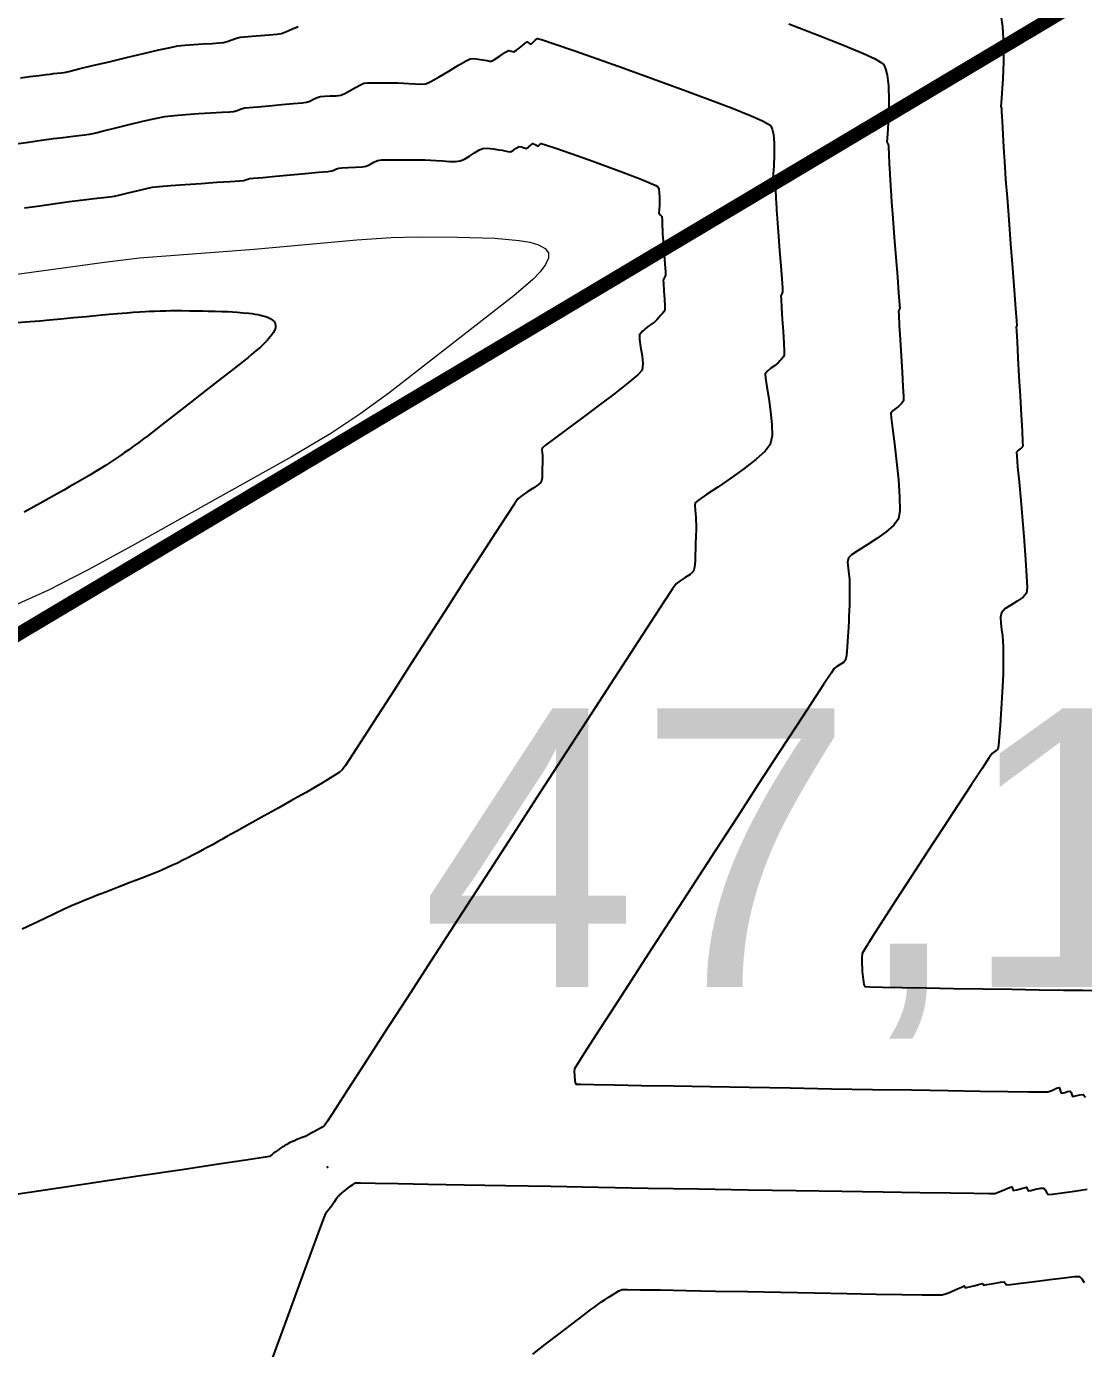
# Model space of a CAD drawing. Extents: x 27 to 849, y 0 to 853.
# Drawn here: x 252.1 to 329.2, y 643.6 to 740.1 of the extents above; entities that cross this region are included whole.
import ezdxf
from ezdxf.enums import TextEntityAlignment as Align

# ---------------------------------------------------------------- set-up
doc = ezdxf.new("R2010")
doc.units = 0
doc.header["$LTSCALE"] = 2
for name, color, linetype in [('ARQ - PORTAS E ESQUADRIAS 1-50', 2, 'Continuous'), ('Curva 1 m', 5, 'Continuous'), ('Curva Mestra', 1, 'Continuous'), ('REL_Ponto_Cotado_Altimetrico_P', 7, 'Continuous'), ('TXT - TEXTO 01', 142, 'Continuous')]:
    doc.layers.add(name, color=color, linetype=linetype)
doc.styles.add('ARIAL', font='arial.ttf')

msp = doc.modelspace()

# ---------------------------------------------------------------- linework, layer by layer
at = {"layer": 'ARQ - PORTAS E ESQUADRIAS 1-50', "const_width": 1}
msp.add_lwpolyline([(619.662, 64.962), (532.953, 53.734), (488.222, 57.382), (464.071, 66.688), (452.245, 74.702), (148.786, 382.232), (76.606, 469.903), (65.463, 493.563), (62.139, 582.817), (440.601, 808.535), (802.504, 491.862), (619.662, 64.962)], close=True, dxfattribs=at)
at = {"layer": 'Curva 1 m', "linetype": 'Continuous', "lineweight": -3}
for points, elevation in [([(323.141, 740.903), (323.268, 740.048), (323.338, 738.812), (323.334, 737.509), (323.284, 736.271), (323.215, 735.225), (323.154, 734.502), (323.128, 734.231), (323.178, 734.167), (323.194, 733.875), (323.235, 733.15), (323.288, 732.208), (323.34, 731.265), (323.38, 730.54), (323.396, 730.248), (323.398, 730.169), (323.423, 729.834), (323.492, 728.93), (323.593, 727.598), (323.716, 725.98), (323.85, 724.22), (323.984, 722.46), (324.107, 720.842), (324.208, 719.509), (324.277, 718.604), (324.302, 718.269), (324.28, 718.223), (324.259, 718.177), (324.276, 717.877), (324.32, 717.077), (324.385, 715.92), (324.462, 714.55), (324.543, 713.108), (324.62, 711.737), (324.685, 710.579), (324.729, 709.779), (324.744, 709.478), (324.707, 709.425), (324.666, 709.374), (324.614, 709.319), (324.557, 709.262), (324.427, 709.168), (324.281, 709.024), (324.3, 708.73), (324.366, 707.971), (324.467, 706.861), (324.59, 705.512), (324.72, 704.038), (324.844, 702.551), (324.95, 701.165), (325.023, 699.993), (325.05, 699.147), (325.018, 698.74), (324.763, 698.445), (324.34, 698.154), (323.861, 697.869), (323.442, 697.591), (323.195, 697.319), (323.125, 696.985), (323.136, 696.556), (323.192, 696.086), (323.256, 695.631), (323.292, 695.248), (323.301, 694.874), (323.308, 694.439), (323.313, 693.985), (323.315, 693.553), (323.312, 693.183), (323.302, 692.815), (323.285, 692.388), (323.265, 691.941), (323.243, 691.515), (323.221, 691.147), (323.192, 690.686), (323.142, 689.95), (323.082, 689.094), (323.019, 688.274), (322.962, 687.645), (322.921, 687.364), (322.805, 687.258), (322.637, 687.156), (322.5, 687.057), (322.296, 686.755), (321.773, 685.964), (320.995, 684.78), (320.026, 683.301), (318.93, 681.624), (317.77, 679.845), (316.609, 678.061), (315.513, 676.37), (314.544, 674.868), (313.766, 673.652), (313.243, 672.819), (313.038, 672.466), (312.996, 672.146), (312.998, 671.745), (313.019, 671.376), (313.035, 671.151), (313.051, 670.963), (313.075, 670.751), (313.101, 670.574), (313.124, 670.394), (313.158, 670.191), (313.223, 670.057), (313.578, 670.036), (314.52, 670.01), (315.933, 669.98), (317.699, 669.948), (319.7, 669.915), (321.819, 669.882), (323.938, 669.851), (325.941, 669.823), (327.709, 669.8), (329.126, 669.783), (330.074, 669.774)], 49), ([(251.657, 736.325), (252.353, 736.42), (253.013, 736.507), (253.537, 736.575), (253.825, 736.612), (254.063, 736.639), (254.34, 736.667), (254.617, 736.698), (254.853, 736.731), (255.179, 736.805), (255.903, 736.978), (256.919, 737.222), (258.119, 737.51), (259.395, 737.814), (260.639, 738.109), (261.745, 738.366), (262.605, 738.558), (263.111, 738.658), (263.64, 738.719), (264.293, 738.769), (264.984, 738.811), (265.63, 738.847), (266.147, 738.88), (266.451, 738.912), (266.739, 738.989), (267.07, 739.103), (267.402, 739.216), (267.69, 739.296), (268, 739.332), (268.525, 739.375), (269.16, 739.421), (269.802, 739.471), (270.347, 739.522), (270.69, 739.574), (271.064, 739.707), (271.501, 739.902), (271.908, 740.089)], 48), ([(307.685, 740.264), (309.819, 739.447), (311.661, 738.716), (313.124, 738.101), (313.965, 737.71), (314.376, 737.486), (314.533, 737.373), (314.576, 737.328), (314.636, 737.232), (314.74, 736.991), (314.857, 736.525), (314.948, 735.758), (314.982, 734.669), (314.956, 733.569), (314.9, 732.603), (314.845, 731.914), (314.822, 731.647), (314.872, 731.583), (314.922, 731.518), (314.937, 731.295), (314.968, 730.752), (315.007, 730.049), (315.045, 729.346), (315.074, 728.802), (315.086, 728.579), (315.088, 728.5), (315.089, 728.42), (315.113, 728.11), (315.176, 727.29), (315.267, 726.105), (315.374, 724.701), (315.487, 723.224), (315.594, 721.819), (315.684, 720.633), (315.745, 719.81), (315.767, 719.496), (315.725, 719.403), (315.682, 719.31), (315.697, 719.023), (315.739, 718.284), (315.799, 717.245), (315.868, 716.055), (315.936, 714.863), (315.995, 713.822), (316.035, 713.079), (316.046, 712.786), (315.975, 712.68), (315.889, 712.579), (315.788, 712.472), (315.672, 712.355), (315.519, 712.244), (315.28, 712.061), (315.12, 711.878), (315.143, 711.541), (315.24, 710.745), (315.382, 709.629), (315.537, 708.334), (315.674, 707), (315.763, 705.767), (315.773, 704.775), (315.672, 704.166), (315.339, 703.713), (314.783, 703.227), (314.1, 702.736), (313.387, 702.27), (312.739, 701.86), (312.253, 701.534), (312.026, 701.324), (311.971, 700.998), (312.001, 700.576), (312.061, 700.14), (312.099, 699.77), (312.108, 699.411), (312.114, 698.993), (312.116, 698.577), (312.114, 698.221), (312.104, 697.868), (312.087, 697.458), (312.066, 697.047), (312.046, 696.694), (312.025, 696.265), (311.992, 695.584), (311.946, 694.834), (311.889, 694.198), (311.821, 693.857), (311.664, 693.696), (311.424, 693.542), (311.172, 693.391), (310.978, 693.242), (310.761, 692.922), (310.204, 692.077), (309.354, 690.777), (308.257, 689.093), (306.956, 687.095), (305.498, 684.851), (303.928, 682.434), (302.292, 679.912), (300.635, 677.355), (299.001, 674.834), (297.437, 672.419), (295.988, 670.178), (294.7, 668.184), (293.617, 666.505), (292.785, 665.211), (292.249, 664.373), (292.055, 664.06), (292.034, 663.847), (292.043, 663.598), (292.054, 663.446), (292.067, 663.308), (292.085, 663.177), (292.105, 663.047), (292.142, 662.936), (292.487, 662.926), (293.459, 662.906), (294.973, 662.877), (296.946, 662.841), (299.295, 662.799), (301.937, 662.753), (304.789, 662.704), (307.768, 662.654), (310.79, 662.603), (313.773, 662.554), (316.634, 662.508), (319.288, 662.466), (321.654, 662.429), (323.648, 662.4), (325.186, 662.38), (326.186, 662.369), (326.565, 662.37), (326.863, 662.48), (327.193, 662.635), (327.391, 662.694), (327.449, 662.577), (327.491, 662.388), (327.551, 662.267), (327.735, 662.299), (328.007, 662.396), (328.193, 662.432), (328.264, 662.323), (328.324, 662.153), (328.396, 662.041), (328.592, 662.07), (328.899, 662.156), (329.145, 662.17), (329.306, 661.974)], 48), ([(251.346, 731.525), (252.238, 731.648), (253.188, 731.778), (254.073, 731.897), (254.766, 731.99), (255.142, 732.04), (255.498, 732.08), (255.914, 732.122), (256.328, 732.168), (256.683, 732.219), (257.047, 732.302), (257.722, 732.469), (258.605, 732.69), (259.596, 732.935), (260.591, 733.172), (261.49, 733.372), (262.188, 733.503), (262.869, 733.586), (263.719, 733.66), (264.643, 733.725), (265.547, 733.78), (266.337, 733.825), (266.919, 733.86), (267.198, 733.884), (267.462, 733.959), (267.76, 734.063), (268.024, 734.14), (268.33, 734.174), (268.966, 734.23), (269.802, 734.301), (270.707, 734.378), (271.55, 734.452), (272.199, 734.515), (272.524, 734.557), (272.759, 734.642), (273.025, 734.767), (273.292, 734.891), (273.526, 734.973), (273.825, 735.002), (274.239, 735.009), (274.671, 735.024), (275.026, 735.076), (275.317, 735.198), (275.693, 735.402), (276.09, 735.63), (276.445, 735.827), (276.693, 735.934), (276.951, 735.97), (277.26, 735.977), (277.572, 735.97), (277.84, 735.966), (278.183, 735.966), (278.671, 735.963), (279.184, 735.958), (279.598, 735.952), (279.977, 735.926), (280.42, 735.885), (280.857, 735.864), (281.22, 735.899), (281.582, 736.065), (282.178, 736.404), (282.887, 736.827), (283.585, 737.247), (284.148, 737.576), (284.452, 737.724), (284.716, 737.735), (285.043, 737.703), (285.344, 737.657), (285.527, 737.627), (285.677, 737.593), (285.847, 737.551), (285.991, 737.543), (286.223, 737.675), (286.629, 737.943), (287.031, 738.21), (287.253, 738.336), (287.446, 738.278), (287.636, 738.222), (287.819, 738.342), (288.134, 738.59), (288.445, 738.836), (288.612, 738.95), (288.752, 738.874), (288.891, 738.799), (289.011, 738.903), (289.192, 739.093), (289.362, 739.209), (289.717, 739.102), (290.635, 738.794), (292.007, 738.322), (293.72, 737.723), (295.663, 737.035), (297.725, 736.295), (299.794, 735.54), (301.759, 734.807), (303.509, 734.135), (304.932, 733.56), (305.76, 733.194), (306.163, 732.989), (306.315, 732.888), (306.352, 732.85), (306.399, 732.774), (306.477, 732.58), (306.558, 732.199), (306.611, 731.575), (306.614, 730.717), (306.577, 729.912), (306.534, 729.311), (306.517, 729.063), (306.592, 728.966), (306.667, 728.87), (306.684, 728.654), (306.711, 728.175), (306.741, 727.607), (306.765, 727.127), (306.776, 726.91), (306.778, 726.791), (306.781, 726.672), (306.801, 726.406), (306.854, 725.733), (306.928, 724.788), (307.012, 723.707), (307.096, 722.624), (307.167, 721.676), (307.217, 720.997), (307.232, 720.722), (307.169, 720.583), (307.106, 720.444), (307.116, 720.186), (307.153, 719.567), (307.205, 718.732), (307.261, 717.823), (307.31, 716.985), (307.343, 716.361), (307.348, 716.095), (307.245, 715.934), (307.112, 715.784), (307.018, 715.681), (306.896, 715.556), (306.787, 715.448), (306.634, 715.334), (306.376, 715.149), (306.117, 714.934), (305.959, 714.733), (305.973, 714.43), (306.074, 713.802), (306.217, 712.956), (306.357, 712.004), (306.452, 711.052), (306.456, 710.212), (306.327, 709.591), (305.955, 709.099), (305.279, 708.489), (304.407, 707.814), (303.446, 707.128), (302.503, 706.483), (301.686, 705.933), (301.102, 705.53), (300.858, 705.328), (300.821, 705.111), (300.841, 704.83), (300.881, 704.539), (300.907, 704.292), (300.912, 704.053), (300.916, 703.775), (300.918, 703.497), (300.916, 703.26), (300.91, 703.024), (300.898, 702.751), (300.885, 702.477), (300.871, 702.242), (300.867, 701.973), (300.864, 701.554), (300.849, 701.081), (300.806, 700.648), (300.721, 700.351), (300.485, 700.109), (300.125, 699.877), (299.747, 699.651), (299.457, 699.428), (299.212, 699.069), (298.594, 698.132), (297.648, 696.685), (296.419, 694.796), (294.949, 692.533), (293.283, 689.966), (291.465, 687.162), (289.539, 684.189), (287.549, 681.117), (285.54, 678.012), (283.555, 674.944), (281.638, 671.981), (279.834, 669.191), (278.186, 666.643), (276.738, 664.404), (275.535, 662.544), (274.621, 661.13), (274.039, 660.23), (273.834, 659.914), (273.773, 659.872), (273.71, 659.831), (273.631, 659.784), (273.543, 659.733), (273.363, 659.632), (273.05, 659.457), (272.865, 659.353), (272.767, 659.3), (272.675, 659.25), (272.592, 659.207), (272.508, 659.165), (272.423, 659.126), (272.338, 659.088), (272.197, 659.034), (271.958, 658.941), (271.815, 658.886), (271.723, 658.848), (271.632, 658.809), (271.501, 658.746), (271.283, 658.642), (271.158, 658.582), (271.082, 658.542), (271.012, 658.505), (270.957, 658.472), (270.903, 658.44), (270.835, 658.396), (270.762, 658.349), (270.625, 658.257), (270.389, 658.098), (270.256, 658.008), (270.197, 657.965), (270.14, 657.922), (270.006, 657.8), (269.808, 657.654), (269.356, 657.582), (268.087, 657.39), (266.086, 657.09), (263.44, 656.694), (260.233, 656.216), (256.553, 655.668), (252.484, 655.064), (248.113, 654.416)], 47), ([(251.95, 726.852), (253.074, 727.007), (254.212, 727.163), (255.239, 727.303), (256.03, 727.411), (256.458, 727.468), (256.829, 727.51), (257.261, 727.554), (257.713, 727.602), (258.144, 727.652), (258.513, 727.706), (258.937, 727.798), (259.503, 727.94), (260.133, 728.1), (260.747, 728.247), (261.266, 728.348), (261.761, 728.402), (262.607, 728.473), (263.676, 728.554), (264.842, 728.637), (265.978, 728.716), (266.959, 728.784), (267.657, 728.833), (267.945, 728.856), (268.078, 728.894), (268.227, 728.946), (268.359, 728.984), (268.643, 729.013), (269.324, 729.076), (270.27, 729.161), (271.349, 729.258), (272.429, 729.356), (273.378, 729.443), (274.066, 729.508), (274.359, 729.541), (274.519, 729.603), (274.699, 729.688), (274.86, 729.749), (275.098, 729.769), (275.556, 729.792), (276.094, 729.818), (276.574, 729.849), (276.86, 729.885), (277.128, 730.012), (277.424, 730.191), (277.693, 730.315), (277.974, 730.346), (278.393, 730.357), (278.845, 730.357), (279.222, 730.357), (279.567, 730.358), (280.057, 730.355), (280.609, 730.351), (281.14, 730.345), (281.566, 730.338), (281.968, 730.315), (282.443, 730.276), (282.934, 730.24), (283.382, 730.231), (283.729, 730.268), (284.041, 730.399), (284.395, 730.616), (284.755, 730.859), (285.084, 731.067), (285.345, 731.18), (285.697, 731.196), (286.134, 731.153), (286.534, 731.091), (286.778, 731.051), (286.978, 731.006), (287.205, 730.95), (287.397, 730.94), (287.6, 731.052), (287.841, 731.232), (288.028, 731.336), (288.19, 731.299), (288.379, 731.217), (288.539, 731.183), (288.7, 731.286), (288.886, 731.455), (289.027, 731.548), (289.224, 731.447), (289.398, 731.347), (289.515, 731.447), (289.634, 731.551), (289.935, 731.457), (290.704, 731.194), (291.811, 730.808), (293.122, 730.343), (294.507, 729.842), (295.831, 729.35), (296.965, 728.912), (297.645, 728.629), (297.979, 728.472), (298.101, 728.398), (298.129, 728.372), (298.157, 728.326), (298.2, 728.205), (298.24, 727.965), (298.257, 727.58), (298.242, 727.079), (298.216, 726.672), (298.211, 726.478), (298.311, 726.35), (298.411, 726.221), (298.437, 725.951), (298.456, 725.514), (298.466, 725.241), (298.468, 725.083), (298.472, 724.924), (298.491, 724.683), (298.536, 724.14), (298.593, 723.445), (298.648, 722.748), (298.688, 722.2), (298.698, 721.949), (298.614, 721.764), (298.529, 721.578), (298.538, 721.324), (298.574, 720.804), (298.618, 720.193), (298.65, 719.667), (298.65, 719.403), (298.572, 719.264), (298.448, 719.115), (298.335, 718.989), (298.209, 718.852), (298.048, 718.685), (297.902, 718.541), (297.697, 718.39), (297.354, 718.142), (297.009, 717.856), (296.797, 717.587), (296.789, 717.25), (296.875, 716.703), (296.984, 716.068), (297.044, 715.465), (296.981, 715.016), (296.668, 714.679), (295.968, 714.089), (294.993, 713.321), (293.856, 712.455), (292.67, 711.566), (291.548, 710.733), (290.602, 710.031), (289.945, 709.538), (289.689, 709.332), (289.672, 709.179), (289.694, 708.985), (289.714, 708.814), (289.717, 708.65), (289.719, 708.462), (289.719, 708.298), (289.714, 708.136), (289.705, 707.951), (289.696, 707.789), (289.698, 707.529), (289.688, 707.148), (289.621, 706.844), (289.439, 706.677), (289.088, 706.439), (288.659, 706.16), (288.244, 705.875), (287.935, 705.614), (287.683, 705.256), (287.121, 704.408), (286.301, 703.151), (285.275, 701.567), (284.095, 699.74), (282.814, 697.75), (281.482, 695.681), (280.153, 693.613), (278.877, 691.631), (277.707, 689.814), (276.695, 688.246), (275.892, 687.01), (275.351, 686.186), (275.124, 685.857), (274.886, 685.66), (274.581, 685.459), (274.266, 685.269), (273.995, 685.106), (273.688, 684.919), (273.279, 684.676), (272.851, 684.427), (272.488, 684.217), (272.126, 684.012), (271.421, 683.616), (270.485, 683.092), (269.433, 682.503), (268.378, 681.913), (267.435, 681.386), (266.716, 680.985), (266.337, 680.774), (266.021, 680.6), (265.649, 680.396), (265.262, 680.185), (264.904, 679.991), (264.615, 679.837), (264.267, 679.654), (263.861, 679.444), (263.455, 679.236), (263.104, 679.063), (262.749, 678.897), (262.335, 678.708), (261.919, 678.524), (261.56, 678.37), (261.19, 678.223), (260.517, 677.961), (259.661, 677.63), (258.743, 677.276), (257.884, 676.945), (257.203, 676.682), (256.823, 676.533), (256.437, 676.376), (255.99, 676.191), (255.544, 676.004), (255.162, 675.837), (254.805, 675.671), (254.181, 675.375), (253.399, 675.002), (252.567, 674.604), (251.794, 674.233)], 46), ([(251.43, 718.489), (252.347, 718.56), (253.071, 718.618), (253.766, 718.679), (254.609, 718.756), (255.532, 718.842), (256.471, 718.931), (257.361, 719.015), (258.134, 719.089), (258.726, 719.144), (259.071, 719.175), (259.445, 719.204), (259.888, 719.236), (260.345, 719.267), (260.758, 719.294), (261.071, 719.311), (261.425, 719.325), (261.836, 719.338), (262.247, 719.348), (262.601, 719.353), (262.945, 719.354), (263.436, 719.352), (263.988, 719.347), (264.518, 719.341), (264.944, 719.335), (265.354, 719.325), (265.845, 719.312), (266.347, 719.296), (266.791, 719.28), (267.108, 719.265), (267.47, 719.238), (267.905, 719.2), (268.3, 719.162), (268.54, 719.135), (268.744, 719.104), (268.974, 719.062), (269.159, 719.024), (269.33, 718.979), (269.522, 718.923), (269.67, 718.871), (269.871, 718.775), (270.042, 718.67), (270.156, 718.549), (270.241, 718.413), (270.26, 718.256), (270.247, 718.096), (270.178, 717.916), (270.079, 717.725), (269.992, 717.599), (269.873, 717.444), (269.763, 717.31), (269.638, 717.173), (269.476, 717.006), (269.33, 716.863), (269.149, 716.7), (268.845, 716.436), (268.508, 716.146), (268.226, 715.909), (267.911, 715.66), (267.235, 715.13), (266.3, 714.4), (265.207, 713.547), (264.058, 712.651), (262.955, 711.792), (261.998, 711.049), (261.291, 710.5), (260.934, 710.225), (260.631, 709.998), (260.278, 709.737), (259.907, 709.466), (259.553, 709.21), (259.248, 708.995), (258.943, 708.785), (258.587, 708.544), (258.213, 708.295), (257.854, 708.059), (257.542, 707.86), (257.186, 707.642), (256.716, 707.362), (256.196, 707.057), (255.69, 706.762), (255.263, 706.515), (254.872, 706.294), (254.127, 705.876), (253.115, 705.308), (251.925, 704.642)], 44), ([(269.896, 642.534), (271.014, 645.584), (271.988, 648.241), (272.791, 650.432), (273.399, 652.088), (273.784, 653.136), (273.92, 653.505), (273.984, 653.599), (274.052, 653.691), (274.156, 653.83), (274.327, 654.058), (274.428, 654.193), (274.488, 654.277), (274.546, 654.361), (274.626, 654.482), (274.694, 654.585), (274.751, 654.663), (274.814, 654.739), (274.848, 654.776), (274.884, 654.814), (274.922, 654.85), (274.96, 654.887), (275.001, 654.923), (275.043, 654.96), (275.106, 655.011), (275.178, 655.069), (275.362, 655.21), (275.686, 655.457), (275.865, 655.594), (275.92, 655.632), (275.974, 655.67), (276.029, 655.702), (276.084, 655.732), (276.457, 655.726), (277.518, 655.707), (279.186, 655.678), (281.381, 655.639), (284.022, 655.592), (287.028, 655.54), (290.32, 655.482), (293.816, 655.421), (297.435, 655.358), (301.097, 655.295), (304.722, 655.234), (308.229, 655.175), (311.537, 655.12), (314.566, 655.071), (317.234, 655.03), (319.462, 654.997), (321.168, 654.974), (322.273, 654.964), (322.695, 654.966), (323.027, 655.071), (323.425, 655.241), (323.769, 655.394), (323.935, 655.453), (323.987, 655.312), (324.041, 655.167), (324.302, 655.225), (324.744, 655.355), (325.004, 655.415), (325.071, 655.286), (325.139, 655.154), (325.319, 655.181), (325.674, 655.261), (326.044, 655.335), (326.264, 655.348), (326.378, 655.214), (326.486, 655.008), (326.601, 654.872), (326.914, 654.898), (327.61, 655), (328.508, 655.137), (329.425, 655.267)], 47), ([(289.005, 643.243), (289.948, 643.965), (290.933, 644.718), (291.871, 645.434), (292.675, 646.047), (293.256, 646.49), (293.528, 646.694), (293.756, 646.859), (294.025, 647.048), (294.293, 647.232), (294.521, 647.381), (294.746, 647.528), (295.01, 647.697), (295.28, 647.849), (295.52, 647.945), (295.906, 647.952), (296.877, 647.942), (298.336, 647.92), (300.186, 647.886), (302.329, 647.845), (304.669, 647.799), (307.109, 647.75), (309.551, 647.701), (311.899, 647.655), (314.056, 647.615), (315.924, 647.582), (317.406, 647.561), (318.406, 647.554), (318.826, 647.562), (319.275, 647.699), (319.819, 647.919), (320.279, 648.123), (320.478, 648.211), (320.505, 648.14), (320.531, 648.068), (320.735, 648.118), (321.173, 648.233), (321.611, 648.348), (321.815, 648.398), (321.849, 648.333), (321.883, 648.268), (322.115, 648.309), (322.617, 648.403), (323.127, 648.494), (323.382, 648.526), (323.466, 648.407), (323.55, 648.288), (323.853, 648.318), (324.597, 648.413), (325.61, 648.544), (326.718, 648.686), (327.747, 648.812), (328.522, 648.895), (328.869, 648.908), (329.045, 648.731), (329.219, 648.463)], 46)]:
    msp.add_lwpolyline(points, dxfattribs=dict(at, elevation=elevation))
at = {"layer": 'Curva Mestra', "lineweight": 0, "elevation": 45}
msp.add_lwpolyline([(249.606, 721.77), (257.774, 722.896), (260.343, 723.194), (268.693, 723.829), (276.193, 724.524), (278.693, 724.695), (280.605, 724.748), (283.534, 724.724), (286.239, 724.637), (288.029, 724.475), (288.803, 724.336), (289.442, 724.145), (289.906, 723.894), (290.155, 723.572), (290.163, 723.175), (289.952, 722.712), (289.558, 722.194), (289.017, 721.635), (287.636, 720.442), (278.521, 713.337), (276.414, 711.799), (274.281, 710.38), (271.432, 708.7), (259.81, 702.195), (256.555, 700.424), (253.699, 698.961), (250.782, 697.652)], dxfattribs=at).dxf.unprotected_set("ltscale", 0)
at = {"layer": 'REL_Ponto_Cotado_Altimetrico_P'}
msp.add_point((274.048, 656.879), dxfattribs=at)

# ---------------------------------------------------------------- texts
at = {"layer": 'TXT - TEXTO 01', "style": 'ARIAL'}
msp.add_text('47,124', height=20.32, dxfattribs=at).set_placement((324.264, 663.934), align=Align.BOTTOM_CENTER)

doc.saveas('drawing.dxf')
